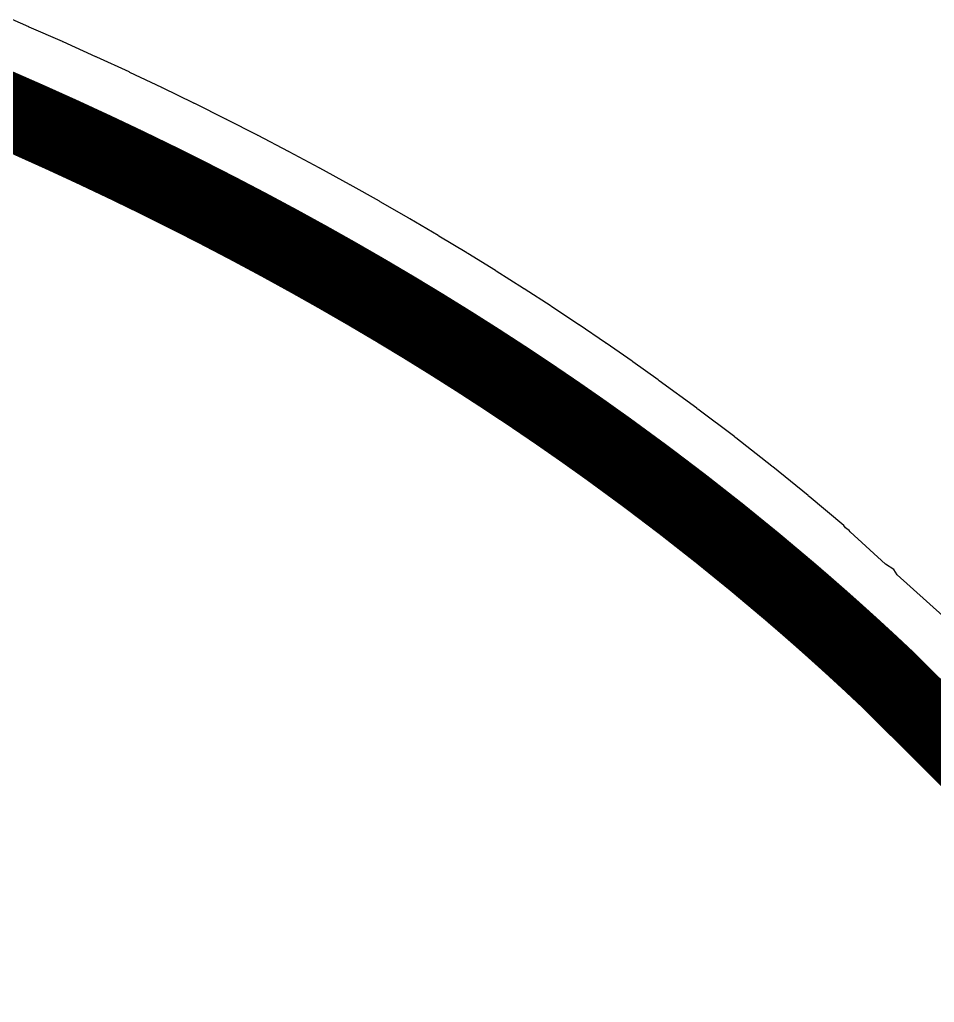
# Model space of a CAD drawing. Header units: millimetres. Extents: x -14 to 86, y -29 to 39.
# Drawn here: x 56.311 to 59.37, y -8.096 to -4.809 of the extents above; entities that cross this region are included whole.
import ezdxf

# ---------------------------------------------------------------- set-up
doc = ezdxf.new("R2010")
doc.units = ezdxf.units.MM
for name, color, linetype in [('BottomLayer', 5, 'Continuous'), ('KeepOutLayer', 6, 'Continuous'), ('Mechanical1', 6, 'Continuous'), ('TopLayer', 1, 'Continuous')]:
    doc.layers.add(name, color=color, linetype=linetype)

msp = doc.modelspace()

# ---------------------------------------------------------------- linework, layer by layer
at = {"layer": 'BottomLayer'}
for p, q in [((56.34097444, -4.833495539999999), (56.28500553999999, -4.80941126)), ((56.34182025999999, -4.834077199999999), (56.34097444, -4.833495539999999)), ((56.34281847999999, -4.834298179999999), (56.34182025999999, -4.834077199999999)), ((56.45371996, -4.88295442), (56.34281847999999, -4.834298179999999)), ((56.45485026, -4.88374436), (56.45371996, -4.88295442)), ((56.45619645999999, -4.884054239999999), (56.45485026, -4.88374436)), ((56.56572379999999, -4.933355639999999), (56.45619645999999, -4.884054239999999)), ((56.56686171999999, -4.9341659), (56.56572379999999, -4.933355639999999)), ((56.56822062000001, -4.93449356), (56.56686171999999, -4.9341659)), ((56.67638143999999, -4.98443758), (56.56822062000001, -4.93449356)), ((56.67752443999999, -4.98526816), (56.67638143999999, -4.98443758)), ((56.67888588, -4.98561106), (56.67752443999999, -4.98526816)), ((56.78569542, -5.03619262), (56.67888588, -4.98561106)), ((56.78683588, -5.03704098), (56.78569542, -5.03619262)), ((56.78821001999999, -5.03739912), (56.78683588, -5.03704098)), ((56.89367335999999, -5.088615679999999), (56.78821001999999, -5.03739912)), ((56.89481636, -5.08948182), (56.89367335999999, -5.088615679999999)), ((56.89619811999999, -5.08985774), (56.89481636, -5.08948182)), ((57.00032542, -5.14170168), (56.89619811999999, -5.08985774)), ((57.00147095999999, -5.14258814), (57.00032542, -5.14170168)), ((57.00286288, -5.14298184), (57.00147095999999, -5.14258814)), ((57.10566176, -5.19545062), (57.00286288, -5.14298184)), ((57.10680221999999, -5.19635232), (57.10566176, -5.19545062)), ((57.10819922, -5.19676126), (57.10680221999999, -5.19635232)), ((57.20968746, -5.2498498), (57.10819922, -5.19676126)), ((57.21083554000001, -5.250774359999999), (57.20968746, -5.2498498)), ((57.21223508, -5.25120108), (57.21083554000001, -5.250774359999999)), ((57.31241267999999, -5.3049043), (57.21223508, -5.25120108)), ((57.31355314, -5.30584156), (57.31241267999999, -5.3049043)), ((57.31496538, -5.3062886), (57.31355314, -5.30584156)), ((57.41384504, -5.360601419999999), (57.31496538, -5.3062886)), ((57.41498296, -5.361559), (57.41384504, -5.360601419999999)), ((57.41640028, -5.36202128), (57.41498296, -5.361559)), ((57.51399215999999, -5.41693862), (57.41640028, -5.36202128)), ((57.51513516, -5.417919059999999), (57.51399215999999, -5.41693862)), ((57.5165601, -5.41840166), (57.51513516, -5.417919059999999)), ((57.61287436, -5.47392098), (57.5165601, -5.41840166)), ((57.6140072, -5.47491412), (57.61287436, -5.47392098)), ((57.61543722, -5.475414499999999), (57.6140072, -5.47491412)), ((57.71048147999999, -5.53152818), (57.61543722, -5.475414499999999)), ((57.71161432, -5.53254164), (57.71048147999999, -5.53152818)), ((57.71304434, -5.5330598), (57.71161432, -5.53254164)), ((57.8068313, -5.5897653), (57.71304434, -5.5330598)), ((57.80796414, -5.59080162), (57.8068313, -5.5897653)), ((57.80939923999999, -5.591337559999999), (57.80796414, -5.59080162)), ((57.90193144, -5.64862726), (57.80939923999999, -5.591337559999999)), ((57.90306174, -5.64968136), (57.90193144, -5.64862726)), ((57.90449938, -5.65023762), (57.90306174, -5.64968136)), ((57.9957946, -5.70811406), (57.90449938, -5.65023762)), ((57.99690966, -5.70917578), (57.9957946, -5.70811406)), ((57.99834729999999, -5.70974982), (57.99690966, -5.70917578)), ((58.08841569999999, -5.7682003), (57.99834729999999, -5.70974982)), ((58.08953584, -5.769289959999999), (58.08841569999999, -5.7682003)), ((58.09097348, -5.76988178), (58.08953584, -5.769289959999999)), ((58.1798176, -5.8289063), (58.09097348, -5.76988178)), ((58.18093011999999, -5.83001374), (58.1798176, -5.8289063)), ((58.1823703, -5.83062334), (58.18093011999999, -5.83001374)), ((58.27000538, -5.89021682), (58.1823703, -5.83062334)), ((58.27111027999999, -5.8913395), (58.27000538, -5.89021682)), ((58.27254792, -5.89196688), (58.27111027999999, -5.8913395)), ((58.35897395999999, -5.95211916), (58.27254792, -5.89196688)), ((58.36007378, -5.95325962), (58.35897395999999, -5.95211916)), ((58.36151649999999, -5.95390986), (58.36007378, -5.95325962)), ((58.44675382, -6.01462602), (58.36151649999999, -5.95390986)), ((58.44811272, -6.01606874), (58.44675382, -6.01462602)), ((58.44990596, -6.0169044), (58.44811272, -6.01606874)), ((58.57554705999999, -6.10901242), (58.44990596, -6.0169044)), ((58.5771625, -6.11077518), (58.57554705999999, -6.10901242)), ((58.57931387999999, -6.111821659999999), (58.5771625, -6.11077518)), ((58.70232862, -6.20516158), (58.57931387999999, -6.111821659999999)), ((58.70392373999999, -6.20696244), (58.70232862, -6.20516158)), ((58.70606495999999, -6.20804702), (58.70392373999999, -6.20696244)), ((58.82647874, -6.30260106), (58.70606495999999, -6.20804702)), ((58.82805099999999, -6.30443494), (58.82647874, -6.30260106)), ((58.83018968, -6.305565239999999), (58.82805099999999, -6.30443494)), ((58.94803298, -6.401320699999999), (58.83018968, -6.305565239999999)), ((58.94957729999999, -6.403182519999999), (58.94803298, -6.401320699999999)), ((58.95170073999999, -6.404350920000001), (58.94957729999999, -6.403182519999999)), ((59.06701673999999, -6.50129002), (58.95170073999999, -6.404350920000001)), ((59.07314322, -6.50893796), (59.06701673999999, -6.50129002)), ((59.07715641999999, -6.512575239999999), (59.07314322, -6.50893796)), ((59.08513964, -6.51790924), (59.07715641999999, -6.512575239999999)), ((59.08836036, -6.522730159999999), (59.08513964, -6.51790924)), ((59.20700883999999, -6.63026614), (59.08836036, -6.522730159999999)), ((59.2350098, -6.64897578), (59.20700883999999, -6.63026614)), ((59.24630772, -6.66588456), (59.2350098, -6.64897578)), ((59.39857309999999, -6.803890379999999), (59.24630772, -6.66588456))]:
    msp.add_line(p, q, dxfattribs=at)
at = {"layer": 'KeepOutLayer', "const_width": 0.254}
for points in [[(56.17239971999999, -5.0710846), (56.22836608, -5.09516888)], [(56.22836608, -5.09516888), (56.33926756, -5.14382512)], [(56.33926756, -5.14382512), (56.4487949, -5.19312652)], [(56.4487949, -5.19312652), (56.55695572, -5.24307054)], [(56.55695572, -5.24307054), (56.66376526, -5.29365464)], [(56.66376526, -5.29365464), (56.76922859999999, -5.3448712)], [(56.76922859999999, -5.3448712), (56.87335589999999, -5.39671514)], [(56.87335589999999, -5.39671514), (56.97615477999999, -5.449183919999999)], [(56.97615477999999, -5.449183919999999), (57.07764047999999, -5.50227246)], [(57.07764047999999, -5.50227246), (57.17781807999999, -5.55597568)], [(57.17781807999999, -5.55597568), (57.27669774, -5.6102885)], [(57.27669774, -5.6102885), (57.37429216, -5.66520584)], [(57.37429216, -5.66520584), (57.47060642, -5.72072516)], [(57.47060642, -5.72072516), (57.56565068, -5.776838839999999)], [(57.56565068, -5.776838839999999), (57.65943764, -5.83354434)], [(57.65943764, -5.83354434), (57.75197237999999, -5.89083658)], [(57.75197237999999, -5.89083658), (57.8432676, -5.94871302)], [(57.8432676, -5.94871302), (57.93333346, -6.0071635)], [(57.93333346, -6.0071635), (58.02217758, -6.066188019999999)], [(58.02217758, -6.066188019999999), (58.10981011999999, -6.1257815)], [(58.10981011999999, -6.1257815), (58.19623869999999, -6.18593632)], [(58.19623869999999, -6.18593632), (58.28147601999999, -6.246652479999999)], [(58.28147601999999, -6.246652479999999), (58.40711712, -6.338760499999999)], [(58.40711712, -6.338760499999999), (58.53012932, -6.43210042)], [(58.53012932, -6.43210042), (58.6505431, -6.52665446)], [(58.6505431, -6.52665446), (58.76838894, -6.622409919999999)], [(58.76838894, -6.622409919999999), (58.88370239999999, -6.719349019999999)], [(58.88370239999999, -6.719349019999999), (58.88370239999999, -6.719346479999999)], [(59.03357001999999, -6.850413019999999), (59.03357256, -6.850413019999999)], [(59.214766, -7.017108139999999), (59.21476853999999, -7.0171056)]]:
    msp.add_lwpolyline(points, dxfattribs=at)
at = {"layer": 'KeepOutLayer', "const_width": 0.127}
for points in [[(56.16486608, -5.09516888, 1), (56.29186608, -5.09516888, 1)], [(56.16486608, -5.09516888, 1), (56.29186608, -5.09516888, 1)], [(56.27576756, -5.14382512, 1), (56.40276755999999, -5.14382512, 1)], [(56.27576756, -5.14382512, 1), (56.40276755999999, -5.14382512, 1)], [(56.3852949, -5.19312652, 1), (56.51229489999999, -5.19312652, 1)], [(56.3852949, -5.19312652, 1), (56.51229489999999, -5.19312652, 1)], [(56.49345572, -5.24307054, 1), (56.62045572, -5.24307054, 1)], [(56.49345572, -5.24307054, 1), (56.62045572, -5.24307054, 1)], [(56.60026526, -5.29365464, 1), (56.72726526, -5.29365464, 1)], [(56.60026526, -5.29365464, 1), (56.72726526, -5.29365464, 1)], [(56.70572859999999, -5.3448712, 1), (56.8327286, -5.3448712, 1)], [(56.70572859999999, -5.3448712, 1), (56.8327286, -5.3448712, 1)], [(56.8098559, -5.39671514, 1), (56.9368559, -5.39671514, 1)], [(56.8098559, -5.39671514, 1), (56.9368559, -5.39671514, 1)], [(56.91265478, -5.449183919999999, 1), (57.03965477999999, -5.449183919999999, 1)], [(56.91265478, -5.449183919999999, 1), (57.03965477999999, -5.449183919999999, 1)], [(57.01414047999999, -5.50227246, 1), (57.14114048, -5.50227246, 1)], [(57.01414047999999, -5.50227246, 1), (57.14114048, -5.50227246, 1)], [(57.11431808, -5.55597568, 1), (57.24131807999999, -5.55597568, 1)], [(57.11431808, -5.55597568, 1), (57.24131807999999, -5.55597568, 1)], [(57.21319773999999, -5.6102885, 1), (57.34019774, -5.6102885, 1)], [(57.21319773999999, -5.6102885, 1), (57.34019774, -5.6102885, 1)], [(57.31079216, -5.66520584, 1), (57.43779215999999, -5.66520584, 1)], [(57.31079216, -5.66520584, 1), (57.43779215999999, -5.66520584, 1)], [(57.40710642, -5.72072516, 1), (57.53410641999999, -5.72072516, 1)], [(57.40710642, -5.72072516, 1), (57.53410641999999, -5.72072516, 1)], [(57.50215068, -5.776838839999999, 1), (57.62915068, -5.776838839999999, 1)], [(57.50215068, -5.776838839999999, 1), (57.62915068, -5.776838839999999, 1)], [(57.59593764, -5.83354434, 1), (57.72293764, -5.83354434, 1)], [(57.59593764, -5.83354434, 1), (57.72293764, -5.83354434, 1)], [(57.68847237999999, -5.89083658, 1), (57.81547238, -5.89083658, 1)], [(57.68847237999999, -5.89083658, 1), (57.81547238, -5.89083658, 1)], [(57.7797676, -5.94871302, 1), (57.90676759999999, -5.94871302, 1)], [(57.7797676, -5.94871302, 1), (57.90676759999999, -5.94871302, 1)], [(57.86983346, -6.0071635, 1), (57.99683346, -6.0071635, 1)], [(57.86983346, -6.0071635, 1), (57.99683346, -6.0071635, 1)], [(57.95867758, -6.066188019999999, 1), (58.08567758, -6.066188019999999, 1)], [(57.95867758, -6.066188019999999, 1), (58.08567758, -6.066188019999999, 1)], [(58.04631011999999, -6.1257815, 1), (58.17331012, -6.1257815, 1)], [(58.04631011999999, -6.1257815, 1), (58.17331012, -6.1257815, 1)], [(58.1327387, -6.18593632, 1), (58.25973869999999, -6.18593632, 1)], [(58.1327387, -6.18593632, 1), (58.25973869999999, -6.18593632, 1)], [(58.21797601999999, -6.246652479999999, 1), (58.34497601999999, -6.246652479999999, 1)], [(58.21797601999999, -6.246652479999999, 1), (58.34497601999999, -6.246652479999999, 1)], [(58.34361712, -6.338760499999999, 1), (58.47061711999999, -6.338760499999999, 1)], [(58.34361712, -6.338760499999999, 1), (58.47061711999999, -6.338760499999999, 1)], [(58.46662932, -6.43210042, 1), (58.59362932, -6.43210042, 1)], [(58.46662932, -6.43210042, 1), (58.59362932, -6.43210042, 1)], [(58.5870431, -6.52665446, 1), (58.7140431, -6.52665446, 1)], [(58.5870431, -6.52665446, 1), (58.7140431, -6.52665446, 1)], [(58.70488894, -6.622409919999999, 1), (58.83188894, -6.622409919999999, 1)], [(58.70488894, -6.622409919999999, 1), (58.83188894, -6.622409919999999, 1)], [(58.82020239999999, -6.719346479999999, 1), (58.94720239999999, -6.719346479999999, 1)], [(58.82020239999999, -6.719346479999999, 1), (58.94720239999999, -6.719346479999999, 1)], [(58.82020239999999, -6.719349019999999, 1), (58.94720239999999, -6.719349019999999, 1)], [(58.82020239999999, -6.719349019999999, 1), (58.94720239999999, -6.719349019999999, 1)], [(58.97007001999999, -6.850413019999999, 1), (59.09707001999999, -6.850413019999999, 1)], [(58.97007001999999, -6.850413019999999, 1), (59.09707001999999, -6.850413019999999, 1)], [(58.97007256, -6.850413019999999, 1), (59.09707256, -6.850413019999999, 1)], [(58.97007256, -6.850413019999999, 1), (59.09707256, -6.850413019999999, 1)], [(59.151266, -7.017108139999999, 1), (59.278266, -7.017108139999999, 1)], [(59.151266, -7.017108139999999, 1), (59.278266, -7.017108139999999, 1)], [(59.15126854, -7.0171056, 1), (59.27826853999999, -7.0171056, 1)], [(59.15126854, -7.0171056, 1), (59.27826853999999, -7.0171056, 1)]]:
    msp.add_lwpolyline(points, format="xyb", close=True, dxfattribs=at)
at = {"layer": 'KeepOutLayer', "const_width": 0.254}
for points in [[(58.88370239999999, -6.719346479999999, -0.005589215783037236), (59.03357001999999, -6.850413019999999)], [(59.03357256, -6.850413019999999, -0.006997018406954944), (59.21476853999999, -7.0171056)], [(59.214766, -7.017108139999999, -0.03740555069739566), (60.08157147999999, -7.969204279999999)]]:
    msp.add_lwpolyline(points, format="xyb", dxfattribs=at)
at = {"layer": 'Mechanical1', "const_width": 0.02269998}
for points in [[(56.22836608, -5.09516888), (56.33926756, -5.14382512)], [(56.33926756, -5.14382512), (56.4487949, -5.19312652)], [(56.4487949, -5.19312652), (56.55695572, -5.24307054)], [(56.55695572, -5.24307054), (56.66376526, -5.29365464)], [(56.66376526, -5.29365464), (56.76922859999999, -5.3448712)], [(56.76922859999999, -5.3448712), (56.87335589999999, -5.39671514)], [(56.87335589999999, -5.39671514), (56.97615477999999, -5.449183919999999)], [(56.97615477999999, -5.449183919999999), (57.07764047999999, -5.50227246)], [(57.07764047999999, -5.50227246), (57.17781807999999, -5.55597568)], [(57.17781807999999, -5.55597568), (57.27669774, -5.6102885)], [(57.27669774, -5.6102885), (57.37429216, -5.66520584)], [(57.37429216, -5.66520584), (57.47060642, -5.72072516)], [(57.47060642, -5.72072516), (57.56565068, -5.776838839999999)], [(57.56565068, -5.776838839999999), (57.65943764, -5.83354434)], [(57.65943764, -5.83354434), (57.75197237999999, -5.89083658)], [(57.75197237999999, -5.89083658), (57.8432676, -5.94871302)], [(57.8432676, -5.94871302), (57.93333346, -6.0071635)], [(57.93333346, -6.0071635), (58.02217758, -6.066188019999999)], [(58.02217758, -6.066188019999999), (58.10981011999999, -6.1257815)], [(58.10981011999999, -6.1257815), (58.19623869999999, -6.18593632)], [(58.19623869999999, -6.18593632), (58.28147601999999, -6.246652479999999)], [(58.28147601999999, -6.246652479999999), (58.40711712, -6.338760499999999)], [(58.40711712, -6.338760499999999), (58.53012932, -6.43210042)], [(58.53012932, -6.43210042), (58.6505431, -6.52665446)], [(58.6505431, -6.52665446), (58.76838894, -6.622409919999999)], [(58.76838894, -6.622409919999999), (58.88370239999999, -6.719349019999999)]]:
    msp.add_lwpolyline(points, dxfattribs=at)
at = {"layer": 'Mechanical1', "const_width": 0.01134872}
for points in [[(56.3335932, -5.14382512, 1), (56.34494192, -5.14382512, 1)], [(56.3335932, -5.14382512, 1), (56.34494192, -5.14382512, 1)], [(56.44312054, -5.19312652, 1), (56.45446925999999, -5.19312652, 1)], [(56.44312054, -5.19312652, 1), (56.45446925999999, -5.19312652, 1)], [(56.55128136, -5.24307054, 1), (56.56263007999999, -5.24307054, 1)], [(56.55128136, -5.24307054, 1), (56.56263007999999, -5.24307054, 1)], [(56.6580909, -5.29365464, 1), (56.66943961999999, -5.29365464, 1)], [(56.6580909, -5.29365464, 1), (56.66943961999999, -5.29365464, 1)], [(56.76355424, -5.3448712, 1), (56.77490296, -5.3448712, 1)], [(56.76355424, -5.3448712, 1), (56.77490296, -5.3448712, 1)], [(56.86768154, -5.39671514, 1), (56.87903025999999, -5.39671514, 1)], [(56.86768154, -5.39671514, 1), (56.87903025999999, -5.39671514, 1)], [(56.97048042, -5.449183919999999, 1), (56.98182913999999, -5.449183919999999, 1)], [(56.97048042, -5.449183919999999, 1), (56.98182913999999, -5.449183919999999, 1)], [(57.07196611999999, -5.50227246, 1), (57.08331484, -5.50227246, 1)], [(57.07196611999999, -5.50227246, 1), (57.08331484, -5.50227246, 1)], [(57.17214372, -5.55597568, 1), (57.18349243999999, -5.55597568, 1)], [(57.17214372, -5.55597568, 1), (57.18349243999999, -5.55597568, 1)], [(57.27102338, -5.6102885, 1), (57.2823721, -5.6102885, 1)], [(57.27102338, -5.6102885, 1), (57.2823721, -5.6102885, 1)], [(57.3686178, -5.66520584, 1), (57.37996651999999, -5.66520584, 1)], [(57.3686178, -5.66520584, 1), (57.37996651999999, -5.66520584, 1)], [(57.46493206, -5.72072516, 1), (57.47628078, -5.72072516, 1)], [(57.46493206, -5.72072516, 1), (57.47628078, -5.72072516, 1)], [(57.55997632, -5.776838839999999, 1), (57.57132503999999, -5.776838839999999, 1)], [(57.55997632, -5.776838839999999, 1), (57.57132503999999, -5.776838839999999, 1)], [(57.65376327999999, -5.83354434, 1), (57.665112, -5.83354434, 1)], [(57.65376327999999, -5.83354434, 1), (57.665112, -5.83354434, 1)], [(57.74629802, -5.89083658, 1), (57.75764674, -5.89083658, 1)], [(57.74629802, -5.89083658, 1), (57.75764674, -5.89083658, 1)], [(57.83759324, -5.94871302, 1), (57.84894195999999, -5.94871302, 1)], [(57.83759324, -5.94871302, 1), (57.84894195999999, -5.94871302, 1)], [(57.92765909999999, -6.0071635, 1), (57.93900782, -6.0071635, 1)], [(57.92765909999999, -6.0071635, 1), (57.93900782, -6.0071635, 1)], [(58.01650322, -6.066188019999999, 1), (58.02785193999999, -6.066188019999999, 1)], [(58.01650322, -6.066188019999999, 1), (58.02785193999999, -6.066188019999999, 1)], [(58.10413576, -6.1257815, 1), (58.11548448, -6.1257815, 1)], [(58.10413576, -6.1257815, 1), (58.11548448, -6.1257815, 1)], [(58.19056433999999, -6.18593632, 1), (58.20191305999999, -6.18593632, 1)], [(58.19056433999999, -6.18593632, 1), (58.20191305999999, -6.18593632, 1)], [(58.27580166, -6.246652479999999, 1), (58.28715037999999, -6.246652479999999, 1)], [(58.27580166, -6.246652479999999, 1), (58.28715037999999, -6.246652479999999, 1)], [(58.40144275999999, -6.338760499999999, 1), (58.41279148, -6.338760499999999, 1)], [(58.40144275999999, -6.338760499999999, 1), (58.41279148, -6.338760499999999, 1)], [(58.52445496, -6.43210042, 1), (58.53580367999999, -6.43210042, 1)], [(58.52445496, -6.43210042, 1), (58.53580367999999, -6.43210042, 1)], [(58.64486873999999, -6.52665446, 1), (58.65621746, -6.52665446, 1)], [(58.64486873999999, -6.52665446, 1), (58.65621746, -6.52665446, 1)], [(58.76271457999999, -6.622409919999999, 1), (58.77406329999999, -6.622409919999999, 1)], [(58.76271457999999, -6.622409919999999, 1), (58.77406329999999, -6.622409919999999, 1)], [(58.87802804, -6.719346479999999, 1), (58.88937676, -6.719346479999999, 1)], [(58.87802804, -6.719349019999999, 1), (58.88937676, -6.719349019999999, 1)], [(59.02789566, -6.850413019999999, 1), (59.03924438, -6.850413019999999, 1)], [(59.02789819999999, -6.850413019999999, 1), (59.03924692, -6.850413019999999, 1)], [(59.20909164, -7.017108139999999, 1), (59.22044036, -7.017108139999999, 1)], [(59.20909418, -7.0171056, 1), (59.22044289999999, -7.0171056, 1)]]:
    msp.add_lwpolyline(points, format="xyb", close=True, dxfattribs=at)
at = {"layer": 'Mechanical1', "const_width": 0.02269998}
for points in [[(58.88370239999999, -6.719346479999999, -0.005589215783037208), (59.03357001999999, -6.850413019999999)], [(59.03357256, -6.850413019999999, -0.006997018406954889), (59.21476853999999, -7.0171056)], [(59.214766, -7.017108139999999, -0.03740555069739553), (60.08157147999999, -7.969204279999999)]]:
    msp.add_lwpolyline(points, format="xyb", dxfattribs=at)
at = {"layer": 'TopLayer'}
for p, q in [((56.34097444, -4.833495539999999), (56.28500553999999, -4.80941126)), ((56.34182025999999, -4.834077199999999), (56.34097444, -4.833495539999999)), ((56.34281847999999, -4.834298179999999), (56.34182025999999, -4.834077199999999)), ((56.45371996, -4.88295442), (56.34281847999999, -4.834298179999999)), ((56.45485026, -4.88374436), (56.45371996, -4.88295442)), ((56.45619645999999, -4.884054239999999), (56.45485026, -4.88374436)), ((56.56572379999999, -4.933355639999999), (56.45619645999999, -4.884054239999999)), ((56.56686171999999, -4.9341659), (56.56572379999999, -4.933355639999999)), ((56.56822062000001, -4.93449356), (56.56686171999999, -4.9341659)), ((56.67638143999999, -4.98443758), (56.56822062000001, -4.93449356)), ((56.67752443999999, -4.98526816), (56.67638143999999, -4.98443758)), ((56.67888588, -4.98561106), (56.67752443999999, -4.98526816)), ((56.78569542, -5.03619262), (56.67888588, -4.98561106)), ((56.78683588, -5.03704098), (56.78569542, -5.03619262)), ((56.78821001999999, -5.03739912), (56.78683588, -5.03704098)), ((56.89367335999999, -5.088615679999999), (56.78821001999999, -5.03739912)), ((56.89481636, -5.08948182), (56.89367335999999, -5.088615679999999)), ((56.89619811999999, -5.08985774), (56.89481636, -5.08948182)), ((57.00032542, -5.14170168), (56.89619811999999, -5.08985774)), ((57.00147095999999, -5.14258814), (57.00032542, -5.14170168)), ((57.00286288, -5.14298184), (57.00147095999999, -5.14258814)), ((57.10566176, -5.19545062), (57.00286288, -5.14298184)), ((57.10680221999999, -5.19635232), (57.10566176, -5.19545062)), ((57.10819922, -5.19676126), (57.10680221999999, -5.19635232)), ((57.20968746, -5.2498498), (57.10819922, -5.19676126)), ((57.21083554000001, -5.250774359999999), (57.20968746, -5.2498498)), ((57.21223508, -5.25120108), (57.21083554000001, -5.250774359999999)), ((57.31241267999999, -5.3049043), (57.21223508, -5.25120108)), ((57.31355314, -5.30584156), (57.31241267999999, -5.3049043)), ((57.31496538, -5.3062886), (57.31355314, -5.30584156)), ((57.41384504, -5.360601419999999), (57.31496538, -5.3062886)), ((57.41498296, -5.361559), (57.41384504, -5.360601419999999)), ((57.41640028, -5.36202128), (57.41498296, -5.361559)), ((57.51399215999999, -5.41693862), (57.41640028, -5.36202128)), ((57.51513516, -5.417919059999999), (57.51399215999999, -5.41693862)), ((57.5165601, -5.41840166), (57.51513516, -5.417919059999999)), ((57.61287436, -5.47392098), (57.5165601, -5.41840166)), ((57.6140072, -5.47491412), (57.61287436, -5.47392098)), ((57.61543722, -5.475414499999999), (57.6140072, -5.47491412)), ((57.71048147999999, -5.53152818), (57.61543722, -5.475414499999999)), ((57.71161432, -5.53254164), (57.71048147999999, -5.53152818)), ((57.71304434, -5.5330598), (57.71161432, -5.53254164)), ((57.8068313, -5.5897653), (57.71304434, -5.5330598)), ((57.80796414, -5.59080162), (57.8068313, -5.5897653)), ((57.80939923999999, -5.591337559999999), (57.80796414, -5.59080162)), ((57.90193144, -5.64862726), (57.80939923999999, -5.591337559999999)), ((57.90306174, -5.64968136), (57.90193144, -5.64862726)), ((57.90449938, -5.65023762), (57.90306174, -5.64968136)), ((57.9957946, -5.70811406), (57.90449938, -5.65023762)), ((57.99690966, -5.70917578), (57.9957946, -5.70811406)), ((57.99834729999999, -5.70974982), (57.99690966, -5.70917578)), ((58.08841569999999, -5.7682003), (57.99834729999999, -5.70974982)), ((58.08953584, -5.769289959999999), (58.08841569999999, -5.7682003)), ((58.09097348, -5.76988178), (58.08953584, -5.769289959999999)), ((58.1798176, -5.8289063), (58.09097348, -5.76988178)), ((58.18093011999999, -5.83001374), (58.1798176, -5.8289063)), ((58.1823703, -5.83062334), (58.18093011999999, -5.83001374)), ((58.27000538, -5.89021682), (58.1823703, -5.83062334)), ((58.27111027999999, -5.8913395), (58.27000538, -5.89021682)), ((58.27254792, -5.89196688), (58.27111027999999, -5.8913395)), ((58.35897395999999, -5.95211916), (58.27254792, -5.89196688)), ((58.36007378, -5.95325962), (58.35897395999999, -5.95211916)), ((58.36151649999999, -5.95390986), (58.36007378, -5.95325962)), ((58.44675382, -6.01462602), (58.36151649999999, -5.95390986)), ((58.44811272, -6.01606874), (58.44675382, -6.01462602)), ((58.44990596, -6.0169044), (58.44811272, -6.01606874)), ((58.57554705999999, -6.10901242), (58.44990596, -6.0169044)), ((58.5771625, -6.11077518), (58.57554705999999, -6.10901242)), ((58.57931387999999, -6.111821659999999), (58.5771625, -6.11077518)), ((58.70232862, -6.20516158), (58.57931387999999, -6.111821659999999)), ((58.70392373999999, -6.20696244), (58.70232862, -6.20516158)), ((58.70606495999999, -6.20804702), (58.70392373999999, -6.20696244)), ((58.82647874, -6.30260106), (58.70606495999999, -6.20804702)), ((58.82805099999999, -6.30443494), (58.82647874, -6.30260106)), ((58.83018968, -6.305565239999999), (58.82805099999999, -6.30443494)), ((58.94803298, -6.401320699999999), (58.83018968, -6.305565239999999)), ((58.94957729999999, -6.403182519999999), (58.94803298, -6.401320699999999)), ((58.95170073999999, -6.404350920000001), (58.94957729999999, -6.403182519999999)), ((59.06701673999999, -6.50129002), (58.95170073999999, -6.404350920000001)), ((59.07314322, -6.50893796), (59.06701673999999, -6.50129002)), ((59.07715641999999, -6.512575239999999), (59.07314322, -6.50893796)), ((59.08513964, -6.51790924), (59.07715641999999, -6.512575239999999)), ((59.08836036, -6.522730159999999), (59.08513964, -6.51790924)), ((59.20700883999999, -6.63026614), (59.08836036, -6.522730159999999)), ((59.2350098, -6.64897578), (59.20700883999999, -6.63026614)), ((59.24630772, -6.66588456), (59.2350098, -6.64897578)), ((59.39857309999999, -6.803890379999999), (59.24630772, -6.66588456))]:
    msp.add_line(p, q, dxfattribs=at)

doc.saveas('drawing.dxf')
